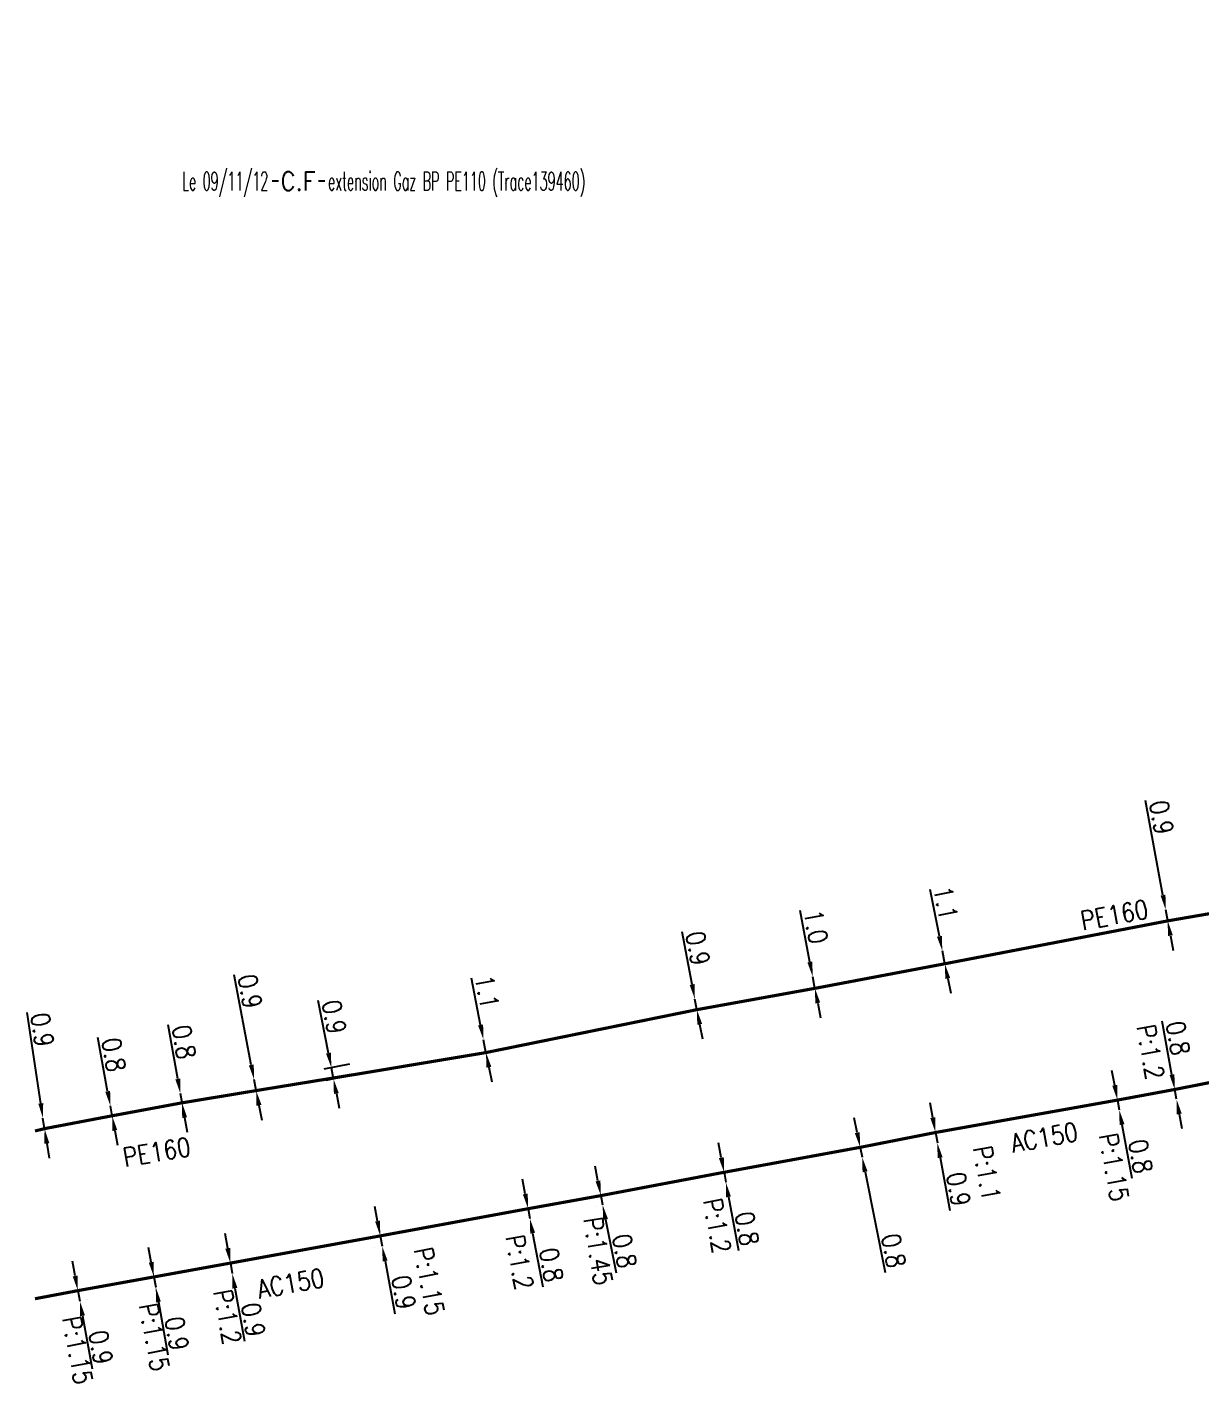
# Model space of a CAD drawing. Header units: millimetres. Extents: x 149996 to 151004, y 126998 to 128018.
# Drawn here: x 149999.4 to 150093.6, y 127891.4 to 128000.1 of the extents above; entities that cross this region are included whole.
import ezdxf
from ezdxf.enums import TextEntityAlignment as Align

# ---------------------------------------------------------------- set-up
doc = ezdxf.new("R2010")
doc.units = ezdxf.units.MM
doc.header["$PDMODE"] = 34
doc.linetypes.add('L_25_AP', pattern=[2000, 1000, 1000])
doc.linetypes.add('L_25_PE', pattern=[2000, 1000, 1000])
doc.layers.get('0').update_dxf_attribs({"linetype": 'CONTINUOUS'})
doc.layers.get('DEFPOINTS').update_dxf_attribs({"linetype": 'CONTINUOUS'})
doc.layers.add('L_150', color=1, linetype='CONTINUOUS')
doc.styles.get("Standard").update_dxf_attribs({"font": 'romans.shx', "width": 0.85})
doc.dimstyles.get("Standard").update_dxf_attribs({"dimtxt": 1.5, "dimasz": 1.2, "dimexe": 0.625, "dimexo": 0.625, "dimgap": 0.25, "dimtad": 1, "dimdec": 1, "dimzin": 0, "dimdsep": 46, "dimtxsty": 'Standard', "dimcen": -0.5, "dimadec": 0, "dimazin": 0, "dimtfac": 1, "dimtdec": 1, "dimtmove": 0, "dimatfit": 3, "dimfxl": 0, "dimtolj": 1, "dimtzin": 0, "dimarcsym": 0})

# ---------------------------------------------------------------- blocks, each defined once
blk = doc.blocks.new('GIS_MODF')
at = {"color": 0, "linetype": 'Continuous', "flags": 128}
for points in [[(-2.18, -0.01), (-1.68, -0.01)], [(1.52, -0.01), (2.02, -0.01)]]:
    blk.add_lwpolyline(points, dxfattribs=at)
at = {"color": 0, "linetype": 'Continuous', "width": 0.5}
blk.add_attdef('DATE', text='', height=1.5, dxfattribs=at).set_placement((-2.5, -0.8), align=Align.RIGHT)
at = {"color": 0, "linetype": 'Continuous', "width": 1.771291}
blk.add_attdef('USER', text='', height=1.5, dxfattribs=at).set_placement((-1.51, -0.8), (1.28, -0.8), align=Align.FIT)
at = {"color": 0, "linetype": 'Continuous', "width": 0.5}
blk.add_attdef('DESC', (2.29, -0.8), '', height=1.5, dxfattribs=at)
blk = doc.blocks.new('*D510')
at = {"layer": 'DEFPOINTS', "color": 0, "linetype": 'Continuous', "transparency": 16777216}
for p in [(150090.71, 127929.34), (150090.71, 127929.34), (150090.87, 127928.46)]:
    blk.add_point(p, dxfattribs=at)
at = {"layer": 'L_150', "color": 0, "linetype": 'Continuous', "lineweight": -2, "transparency": 16777216}
for p, q in [((150090.49, 127930.52), (150089.1, 127938.1)), ((150090.87, 127928.46), (150090.71, 127929.34)), ((150091.09, 127927.27), (150091.3, 127926.09))]:
    blk.add_line(p, q, dxfattribs=at)
at = {"layer": 'L_150', "color": 0, "linetype": 'Continuous', "transparency": 16777216}
for points in [[(150090.69, 127930.56), (150090.3, 127930.48), (150090.71, 127929.34)], [(150091.28, 127927.31), (150090.89, 127927.24), (150090.87, 127928.46)]]:
    blk.add_solid(points, dxfattribs=at)
at = {"layer": 'L_150', "color": 0, "linetype": 'Continuous', "transparency": 16777216, "insert": (150090.37, 127936.75), "char_height": 1.5, "attachment_point": 5, "rotation": 280.3883}
blk.add_mtext('\\A1;0.9', dxfattribs=at)
blk = doc.blocks.new('*D511')
at = {"layer": 'DEFPOINTS', "color": 0, "linetype": 'Continuous', "transparency": 16777216}
for p in [(150062.39, 127923.98), (150062.39, 127923.98), (150062.57, 127923.05)]:
    blk.add_point(p, dxfattribs=at)
at = {"layer": 'L_150', "color": 0, "linetype": 'Continuous', "lineweight": -2, "transparency": 16777216}
for p, q in [((150062.17, 127925.16), (150061.38, 127929.28)), ((150062.57, 127923.05), (150062.39, 127923.98)), ((150062.79, 127921.87), (150063.02, 127920.69))]:
    blk.add_line(p, q, dxfattribs=at)
at = {"layer": 'L_150', "color": 0, "linetype": 'Continuous', "transparency": 16777216}
for points in [[(150062.36, 127925.2), (150061.97, 127925.12), (150062.39, 127923.98)], [(150062.99, 127921.91), (150062.6, 127921.83), (150062.57, 127923.05)]]:
    blk.add_solid(points, dxfattribs=at)
at = {"layer": 'L_150', "color": 0, "linetype": 'Continuous', "transparency": 16777216, "insert": (150062.64, 127928), "char_height": 1.5, "attachment_point": 5, "rotation": 280.8008}
blk.add_mtext('\\A1;1.0', dxfattribs=at)
blk = doc.blocks.new('*D512')
at = {"layer": 'DEFPOINTS', "color": 0, "linetype": 'Continuous', "transparency": 16777216}
for p in [(150052.94, 127922.18), (150052.94, 127922.18), (150053.1, 127921.34)]:
    blk.add_point(p, dxfattribs=at)
at = {"layer": 'L_150', "color": 0, "linetype": 'Continuous', "lineweight": -2, "transparency": 16777216}
for p, q in [((150052.71, 127923.36), (150051.91, 127927.59)), ((150053.1, 127921.34), (150052.94, 127922.18)), ((150053.32, 127920.17), (150053.55, 127918.99))]:
    blk.add_line(p, q, dxfattribs=at)
at = {"layer": 'L_150', "color": 0, "linetype": 'Continuous', "transparency": 16777216}
for points in [[(150052.91, 127923.4), (150052.52, 127923.32), (150052.94, 127922.18)], [(150053.52, 127920.2), (150053.13, 127920.13), (150053.1, 127921.34)]]:
    blk.add_solid(points, dxfattribs=at)
at = {"layer": 'L_150', "color": 0, "linetype": 'Continuous', "transparency": 16777216, "insert": (150053.18, 127926.25), "char_height": 1.5, "attachment_point": 5, "rotation": 280.8008}
blk.add_mtext('\\A1;0.9', dxfattribs=at)
blk = doc.blocks.new('*D513')
at = {"layer": 'DEFPOINTS', "color": 0, "linetype": 'Continuous', "transparency": 16777216}
for p in [(150072.79, 127926.05), (150072.79, 127926.05), (150072.99, 127925.02)]:
    blk.add_point(p, dxfattribs=at)
at = {"layer": 'L_150', "color": 0, "linetype": 'Continuous', "lineweight": -2, "transparency": 16777216}
for p, q in [((150072.55, 127927.23), (150071.81, 127930.98)), ((150072.99, 127925.02), (150072.79, 127926.05)), ((150073.23, 127923.84), (150073.46, 127922.67))]:
    blk.add_line(p, q, dxfattribs=at)
at = {"layer": 'L_150', "color": 0, "linetype": 'Continuous', "transparency": 16777216}
for points in [[(150072.75, 127927.26), (150072.36, 127927.19), (150072.79, 127926.05)], [(150073.42, 127923.88), (150073.03, 127923.8), (150072.99, 127925.02)]]:
    blk.add_solid(points, dxfattribs=at)
at = {"layer": 'L_150', "color": 0, "linetype": 'Continuous', "transparency": 16777216, "insert": (150073.05, 127929.89), "char_height": 1.5, "attachment_point": 5, "rotation": 281.241}
blk.add_mtext('\\A1;1.1', dxfattribs=at)
blk = doc.blocks.new('*D514')
at = {"layer": 'DEFPOINTS', "color": 0, "linetype": 'Continuous', "transparency": 16777216}
for p in [(150035.98, 127918.93), (150035.98, 127918.93), (150036.18, 127917.9)]:
    blk.add_point(p, dxfattribs=at)
at = {"layer": 'L_150', "color": 0, "linetype": 'Continuous', "lineweight": -2, "transparency": 16777216}
for p, q in [((150035.75, 127920.11), (150035.02, 127923.86)), ((150036.18, 127917.9), (150035.98, 127918.93)), ((150036.41, 127916.72), (150036.64, 127915.55))]:
    blk.add_line(p, q, dxfattribs=at)
at = {"layer": 'L_150', "color": 0, "linetype": 'Continuous', "transparency": 16777216}
for points in [[(150035.95, 127920.15), (150035.55, 127920.07), (150035.98, 127918.93)], [(150036.61, 127916.76), (150036.22, 127916.69), (150036.18, 127917.9)]]:
    blk.add_solid(points, dxfattribs=at)
at = {"layer": 'L_150', "color": 0, "linetype": 'Continuous', "transparency": 16777216, "insert": (150036.25, 127922.77), "char_height": 1.5, "attachment_point": 5, "rotation": 281.0575}
blk.add_mtext('\\A1;1.1', dxfattribs=at)
blk = doc.blocks.new('*D515')
at = {"layer": 'DEFPOINTS', "color": 0, "linetype": 'Continuous', "transparency": 16777216}
for p in [(150023.78, 127916.68), (150025.84, 127917.08), (150026.01, 127916.2)]:
    blk.add_point(p, dxfattribs=at)
at = {"layer": 'L_150', "color": 0, "linetype": 'Continuous', "lineweight": -2, "transparency": 16777216}
for p, q in [((150023.54, 127917.85), (150022.72, 127922.08)), ((150025.23, 127916.96), (150023.16, 127916.56)), ((150023.95, 127915.79), (150023.78, 127916.68)), ((150025.4, 127916.08), (150023.33, 127915.67)), ((150024.18, 127914.62), (150024.41, 127913.44))]:
    blk.add_line(p, q, dxfattribs=at)
at = {"layer": 'L_150', "color": 0, "linetype": 'Continuous', "transparency": 16777216}
for points in [[(150023.74, 127917.89), (150023.35, 127917.82), (150023.78, 127916.68)], [(150024.37, 127914.65), (150023.98, 127914.58), (150023.95, 127915.79)]]:
    blk.add_solid(points, dxfattribs=at)
at = {"layer": 'L_150', "color": 0, "linetype": 'Continuous', "transparency": 16777216, "insert": (150024, 127920.75), "char_height": 1.5, "attachment_point": 5, "rotation": 281.0806}
blk.add_mtext('\\A1;0.9', dxfattribs=at)
blk = doc.blocks.new('*D516')
at = {"layer": 'DEFPOINTS', "color": 0, "linetype": 'Continuous', "transparency": 16777216}
for p in [(150017.58, 127915.73), (150017.58, 127915.73), (150017.74, 127914.85)]:
    blk.add_point(p, dxfattribs=at)
at = {"layer": 'L_150', "color": 0, "linetype": 'Continuous', "lineweight": -2, "transparency": 16777216}
for p, q in [((150017.35, 127916.91), (150015.98, 127924.14)), ((150017.74, 127914.85), (150017.58, 127915.73)), ((150017.97, 127913.67), (150018.19, 127912.49))]:
    blk.add_line(p, q, dxfattribs=at)
at = {"layer": 'L_150', "color": 0, "linetype": 'Continuous', "transparency": 16777216}
for points in [[(150017.55, 127916.95), (150017.16, 127916.87), (150017.58, 127915.73)], [(150018.17, 127913.71), (150017.77, 127913.63), (150017.74, 127914.85)]]:
    blk.add_solid(points, dxfattribs=at)
at = {"layer": 'L_150', "color": 0, "linetype": 'Continuous', "transparency": 16777216, "insert": (150017.25, 127922.8), "char_height": 1.5, "attachment_point": 5, "rotation": 280.7741}
blk.add_mtext('\\A1;0.9', dxfattribs=at)
blk = doc.blocks.new('*D553')
at = {"layer": 'DEFPOINTS', "color": 0, "linetype": 'Continuous', "transparency": 16777216}
for p in [(150091.43, 127914.94), (150091.58, 127914.16), (150091.58, 127914.16)]:
    blk.add_point(p, dxfattribs=at)
at = {"layer": 'L_150', "color": 0, "linetype": 'Continuous', "lineweight": -2, "transparency": 16777216}
for p, q in [((150091.21, 127916.12), (150090.42, 127920.42)), ((150091.58, 127914.16), (150091.43, 127914.94)), ((150091.79, 127912.98), (150092.01, 127911.8))]:
    blk.add_line(p, q, dxfattribs=at)
at = {"layer": 'L_150', "color": 0, "linetype": 'Continuous', "transparency": 16777216}
for points in [[(150091.41, 127916.16), (150091.02, 127916.09), (150091.43, 127914.94)], [(150091.99, 127913.01), (150091.6, 127912.94), (150091.58, 127914.16)]]:
    blk.add_solid(points, dxfattribs=at)
at = {"layer": 'L_150', "color": 0, "linetype": 'Continuous', "transparency": 16777216, "insert": (150091.69, 127919.05), "char_height": 1.5, "attachment_point": 5, "rotation": 280.5002}
blk.add_mtext('\\A1;0.8', dxfattribs=at)
blk = doc.blocks.new('*D554')
at = {"layer": 'DEFPOINTS', "color": 0, "linetype": 'Continuous', "transparency": 16777216}
for p in [(150086.84, 127914.09), (150086.98, 127913.31), (150086.98, 127913.31)]:
    blk.add_point(p, dxfattribs=at)
at = {"layer": 'L_150', "color": 0, "linetype": 'Continuous', "lineweight": -2, "transparency": 16777216}
for p, q in [((150086.62, 127915.27), (150086.4, 127916.45)), ((150086.84, 127914.09), (150086.98, 127913.31)), ((150087.2, 127912.13), (150088, 127907.83))]:
    blk.add_line(p, q, dxfattribs=at)
at = {"layer": 'L_150', "color": 0, "linetype": 'Continuous', "transparency": 16777216}
for points in [[(150086.82, 127915.31), (150086.42, 127915.24), (150086.84, 127914.09)], [(150087.4, 127912.16), (150087.01, 127912.09), (150086.98, 127913.31)]]:
    blk.add_solid(points, dxfattribs=at)
at = {"layer": 'L_150', "color": 0, "linetype": 'Continuous', "transparency": 16777216, "insert": (150088.69, 127909.57), "char_height": 1.5, "attachment_point": 5, "rotation": 280.5002}
blk.add_mtext('\\A1;0.8', dxfattribs=at)
blk = doc.blocks.new('*D555')
at = {"layer": 'DEFPOINTS', "color": 0, "linetype": 'Continuous', "transparency": 16777216}
for p in [(150072.24, 127911.49), (150072.39, 127910.66), (150072.39, 127910.66)]:
    blk.add_point(p, dxfattribs=at)
at = {"layer": 'L_150', "color": 0, "linetype": 'Continuous', "lineweight": -2, "transparency": 16777216}
for p, q in [((150072.03, 127912.67), (150071.81, 127913.86)), ((150072.24, 127911.49), (150072.39, 127910.66)), ((150072.61, 127909.48), (150073.38, 127905.24))]:
    blk.add_line(p, q, dxfattribs=at)
at = {"layer": 'L_150', "color": 0, "linetype": 'Continuous', "transparency": 16777216}
for points in [[(150072.22, 127912.71), (150071.83, 127912.64), (150072.24, 127911.49)], [(150072.81, 127909.51), (150072.41, 127909.44), (150072.39, 127910.66)]]:
    blk.add_solid(points, dxfattribs=at)
at = {"layer": 'L_150', "color": 0, "linetype": 'Continuous', "transparency": 16777216, "insert": (150074.08, 127906.94), "char_height": 1.5, "attachment_point": 5, "rotation": 280.2889}
blk.add_mtext('\\A1;0.9', dxfattribs=at)
blk = doc.blocks.new('*D556')
at = {"layer": 'DEFPOINTS', "color": 0, "linetype": 'Continuous', "transparency": 16777216}
for p in [(150066.2, 127910.3), (150066.36, 127909.52), (150066.36, 127909.52)]:
    blk.add_point(p, dxfattribs=at)
at = {"layer": 'L_150', "color": 0, "linetype": 'Continuous', "lineweight": -2, "transparency": 16777216}
for p, q in [((150065.96, 127911.48), (150065.73, 127912.66)), ((150066.2, 127910.3), (150066.36, 127909.52)), ((150066.59, 127908.34), (150068.21, 127900.26))]:
    blk.add_line(p, q, dxfattribs=at)
at = {"layer": 'L_150', "color": 0, "linetype": 'Continuous', "transparency": 16777216}
for points in [[(150066.16, 127911.52), (150065.77, 127911.44), (150066.2, 127910.3)], [(150066.79, 127908.38), (150066.39, 127908.3), (150066.36, 127909.52)]]:
    blk.add_solid(points, dxfattribs=at)
at = {"layer": 'L_150', "color": 0, "linetype": 'Continuous', "transparency": 16777216, "insert": (150068.88, 127902.01), "char_height": 1.5, "attachment_point": 5, "rotation": 281.2969}
blk.add_mtext('\\A1;0.8', dxfattribs=at)
blk = doc.blocks.new('*D557')
at = {"layer": 'DEFPOINTS', "color": 0, "linetype": 'Continuous', "transparency": 16777216}
for p in [(150055.28, 127908.3), (150055.42, 127907.51), (150055.42, 127907.51)]:
    blk.add_point(p, dxfattribs=at)
at = {"layer": 'L_150', "color": 0, "linetype": 'Continuous', "lineweight": -2, "transparency": 16777216}
for p, q in [((150055.06, 127909.48), (150054.84, 127910.66)), ((150055.28, 127908.3), (150055.42, 127907.51)), ((150055.64, 127906.33), (150056.43, 127902.03))]:
    blk.add_line(p, q, dxfattribs=at)
at = {"layer": 'L_150', "color": 0, "linetype": 'Continuous', "transparency": 16777216}
for points in [[(150055.26, 127909.51), (150054.86, 127909.44), (150055.28, 127908.3)], [(150055.83, 127906.37), (150055.44, 127906.29), (150055.42, 127907.51)]]:
    blk.add_solid(points, dxfattribs=at)
at = {"layer": 'L_150', "color": 0, "linetype": 'Continuous', "transparency": 16777216, "insert": (150057.12, 127903.77), "char_height": 1.5, "attachment_point": 5, "rotation": 280.4116}
blk.add_mtext('\\A1;0.8', dxfattribs=at)
blk = doc.blocks.new('*D558')
at = {"layer": 'DEFPOINTS', "color": 0, "linetype": 'Continuous', "transparency": 16777216}
for p in [(150045.4, 127906.43), (150045.54, 127905.69), (150045.54, 127905.69)]:
    blk.add_point(p, dxfattribs=at)
at = {"layer": 'L_150', "color": 0, "linetype": 'Continuous', "lineweight": -2, "transparency": 16777216}
for p, q in [((150045.16, 127907.61), (150044.93, 127908.78)), ((150044.78, 127906.31), (150044.78, 127906.31)), ((150044.93, 127905.57), (150044.93, 127905.57)), ((150045.4, 127906.43), (150045.54, 127905.69)), ((150045.77, 127904.52), (150046.62, 127900.23))]:
    blk.add_line(p, q, dxfattribs=at)
at = {"layer": 'L_150', "color": 0, "linetype": 'Continuous', "transparency": 16777216}
for points in [[(150045.36, 127907.65), (150044.97, 127907.57), (150045.4, 127906.43)], [(150045.97, 127904.55), (150045.58, 127904.48), (150045.54, 127905.69)]]:
    blk.add_solid(points, dxfattribs=at)
at = {"layer": 'L_150', "color": 0, "linetype": 'Continuous', "transparency": 16777216, "insert": (150047.29, 127901.98), "char_height": 1.5, "attachment_point": 5, "rotation": 281.1273}
blk.add_mtext('\\A1;0.8', dxfattribs=at)
blk = doc.blocks.new('*D559')
at = {"layer": 'DEFPOINTS', "color": 0, "linetype": 'Continuous', "transparency": 16777216}
for p in [(150039.56, 127905.38), (150039.7, 127904.6), (150039.7, 127904.6)]:
    blk.add_point(p, dxfattribs=at)
at = {"layer": 'L_150', "color": 0, "linetype": 'Continuous', "lineweight": -2, "transparency": 16777216}
for p, q in [((150039.33, 127906.56), (150039.11, 127907.74)), ((150039.56, 127905.38), (150039.7, 127904.6)), ((150040.17, 127905.5), (150040.17, 127905.5)), ((150040.32, 127904.71), (150040.32, 127904.71)), ((150039.92, 127903.42), (150040.73, 127899.12))]:
    blk.add_line(p, q, dxfattribs=at)
at = {"layer": 'L_150', "color": 0, "linetype": 'Continuous', "transparency": 16777216}
for points in [[(150039.53, 127906.6), (150039.14, 127906.53), (150039.56, 127905.38)], [(150040.12, 127903.46), (150039.73, 127903.38), (150039.7, 127904.6)]]:
    blk.add_solid(points, dxfattribs=at)
at = {"layer": 'L_150', "color": 0, "linetype": 'Continuous', "transparency": 16777216, "insert": (150041.42, 127900.87), "char_height": 1.5, "attachment_point": 5, "rotation": 280.6277}
blk.add_mtext('\\A1;0.8', dxfattribs=at)
blk = doc.blocks.new('*D560')
at = {"layer": 'DEFPOINTS', "color": 0, "linetype": 'Continuous', "transparency": 16777216}
for p in [(150027.7, 127903.2), (150027.86, 127902.37), (150027.86, 127902.37)]:
    blk.add_point(p, dxfattribs=at)
at = {"layer": 'L_150', "color": 0, "linetype": 'Continuous', "lineweight": -2, "transparency": 16777216}
for p, q in [((150027.48, 127904.38), (150027.26, 127905.56)), ((150027.09, 127903.09), (150027.09, 127903.09)), ((150027.7, 127903.2), (150027.86, 127902.37)), ((150027.25, 127902.25), (150027.25, 127902.25)), ((150028.08, 127901.19), (150028.88, 127896.95))]:
    blk.add_line(p, q, dxfattribs=at)
at = {"layer": 'L_150', "color": 0, "linetype": 'Continuous', "transparency": 16777216}
for points in [[(150027.68, 127904.42), (150027.29, 127904.35), (150027.7, 127903.2)], [(150028.28, 127901.23), (150027.89, 127901.15), (150027.86, 127902.37)]]:
    blk.add_solid(points, dxfattribs=at)
at = {"layer": 'L_150', "color": 0, "linetype": 'Continuous', "transparency": 16777216, "insert": (150029.58, 127898.67), "char_height": 1.5, "attachment_point": 5, "rotation": 280.6588}
blk.add_mtext('\\A1;0.9', dxfattribs=at)
blk = doc.blocks.new('*D570')
at = {"layer": 'DEFPOINTS', "color": 0, "linetype": 'Continuous', "transparency": 16777216}
for p in [(150000.64, 127912.64), (150000.64, 127912.64), (150000.77, 127911.8)]:
    blk.add_point(p, dxfattribs=at)
at = {"layer": 'L_150', "color": 0, "linetype": 'Continuous', "lineweight": -2, "transparency": 16777216}
for p, q in [((150000.47, 127913.82), (149999.37, 127921.11)), ((150000.77, 127911.8), (150000.64, 127912.64)), ((150000.95, 127910.61), (150001.13, 127909.42))]:
    blk.add_line(p, q, dxfattribs=at)
at = {"layer": 'L_150', "color": 0, "linetype": 'Continuous', "transparency": 16777216}
for points in [[(150000.66, 127913.85), (150000.27, 127913.79), (150000.64, 127912.64)], [(150001.15, 127910.64), (150000.75, 127910.58), (150000.77, 127911.8)]]:
    blk.add_solid(points, dxfattribs=at)
at = {"layer": 'L_150', "color": 0, "linetype": 'Continuous', "transparency": 16777216, "insert": (150000.59, 127919.72), "char_height": 1.5, "attachment_point": 5, "rotation": 278.5654}
blk.add_mtext('\\A1;0.9', dxfattribs=at)
blk = doc.blocks.new('*D571')
at = {"layer": 'DEFPOINTS', "color": 0, "linetype": 'Continuous', "transparency": 16777216}
for p in [(150006.05, 127913.62), (150006.05, 127913.62), (150006.19, 127912.83)]:
    blk.add_point(p, dxfattribs=at)
at = {"layer": 'L_150', "color": 0, "linetype": 'Continuous', "lineweight": -2, "transparency": 16777216}
for p, q in [((150005.83, 127914.8), (150005.05, 127919.1)), ((150006.19, 127912.83), (150006.05, 127913.62)), ((150006.66, 127913.73), (150006.66, 127913.73)), ((150006.81, 127912.94), (150006.81, 127912.94)), ((150006.4, 127911.65), (150006.62, 127910.47))]:
    blk.add_line(p, q, dxfattribs=at)
at = {"layer": 'L_150', "color": 0, "linetype": 'Continuous', "transparency": 16777216}
for points in [[(150006.03, 127914.83), (150005.64, 127914.76), (150006.05, 127913.62)], [(150006.6, 127911.69), (150006.21, 127911.61), (150006.19, 127912.83)]]:
    blk.add_solid(points, dxfattribs=at)
at = {"layer": 'L_150', "color": 0, "linetype": 'Continuous', "transparency": 16777216, "insert": (150006.32, 127917.72), "char_height": 1.5, "attachment_point": 5, "rotation": 280.2795}
blk.add_mtext('\\A1;0.8', dxfattribs=at)
blk = doc.blocks.new('*D572')
at = {"layer": 'DEFPOINTS', "color": 0, "linetype": 'Continuous', "transparency": 16777216}
for p in [(150011.67, 127914.61), (150011.67, 127914.61), (150011.8, 127913.87)]:
    blk.add_point(p, dxfattribs=at)
at = {"layer": 'L_150', "color": 0, "linetype": 'Continuous', "lineweight": -2, "transparency": 16777216}
for p, q in [((150011.46, 127915.79), (150010.69, 127920.12)), ((150011.8, 127913.87), (150011.67, 127914.61)), ((150012, 127912.69), (150012.21, 127911.51))]:
    blk.add_line(p, q, dxfattribs=at)
at = {"layer": 'L_150', "color": 0, "linetype": 'Continuous', "transparency": 16777216}
for points in [[(150011.65, 127915.82), (150011.26, 127915.75), (150011.67, 127914.61)], [(150012.2, 127912.72), (150011.81, 127912.65), (150011.8, 127913.87)]]:
    blk.add_solid(points, dxfattribs=at)
at = {"layer": 'L_150', "color": 0, "linetype": 'Continuous', "transparency": 16777216, "insert": (150011.95, 127918.74), "char_height": 1.5, "attachment_point": 5, "rotation": 279.995}
blk.add_mtext('\\A1;0.8', dxfattribs=at)
blk = doc.blocks.new('*D573')
at = {"layer": 'DEFPOINTS', "color": 0, "linetype": 'Continuous', "transparency": 16777216}
for p in [(150015.68, 127901.02), (150015.83, 127900.18), (150015.83, 127900.18)]:
    blk.add_point(p, dxfattribs=at)
at = {"layer": 'L_150', "color": 0, "linetype": 'Continuous', "lineweight": -2, "transparency": 16777216}
for p, q in [((150015.46, 127902.2), (150015.25, 127903.38)), ((150015.68, 127901.02), (150015.83, 127900.18)), ((150016.04, 127899), (150016.8, 127894.76))]:
    blk.add_line(p, q, dxfattribs=at)
at = {"layer": 'L_150', "color": 0, "linetype": 'Continuous', "transparency": 16777216}
for points in [[(150015.66, 127902.24), (150015.27, 127902.16), (150015.68, 127901.02)], [(150016.24, 127899.04), (150015.84, 127898.97), (150015.83, 127900.18)]]:
    blk.add_solid(points, dxfattribs=at)
at = {"layer": 'L_150', "color": 0, "linetype": 'Continuous', "transparency": 16777216, "insert": (150017.51, 127896.47), "char_height": 1.5, "attachment_point": 5, "rotation": 280.2144}
blk.add_mtext('\\A1;0.9', dxfattribs=at)
blk = doc.blocks.new('*D574')
at = {"layer": 'DEFPOINTS', "color": 0, "linetype": 'Continuous', "transparency": 16777216}
for p in [(150009.54, 127899.91), (150009.69, 127899.08), (150009.69, 127899.08)]:
    blk.add_point(p, dxfattribs=at)
at = {"layer": 'L_150', "color": 0, "linetype": 'Continuous', "lineweight": -2, "transparency": 16777216}
for p, q in [((150009.33, 127901.09), (150009.11, 127902.27)), ((150009.54, 127899.91), (150009.69, 127899.08)), ((150009.9, 127897.9), (150010.67, 127893.65))]:
    blk.add_line(p, q, dxfattribs=at)
at = {"layer": 'L_150', "color": 0, "linetype": 'Continuous', "transparency": 16777216}
for points in [[(150009.52, 127901.13), (150009.13, 127901.06), (150009.54, 127899.91)], [(150010.1, 127897.93), (150009.71, 127897.86), (150009.69, 127899.08)]]:
    blk.add_solid(points, dxfattribs=at)
at = {"layer": 'L_150', "color": 0, "linetype": 'Continuous', "transparency": 16777216, "insert": (150011.38, 127895.36), "char_height": 1.5, "attachment_point": 5, "rotation": 280.2144}
blk.add_mtext('\\A1;0.9', dxfattribs=at)
blk = doc.blocks.new('*D575')
at = {"layer": 'DEFPOINTS', "color": 0, "linetype": 'Continuous', "transparency": 16777216}
for p in [(150003.44, 127898.81), (150003.6, 127897.97), (150003.6, 127897.97)]:
    blk.add_point(p, dxfattribs=at)
at = {"layer": 'L_150', "color": 0, "linetype": 'Continuous', "lineweight": -2, "transparency": 16777216}
for p, q in [((150003.23, 127899.99), (150003.02, 127901.17)), ((150003.44, 127898.81), (150003.6, 127897.97)), ((150004.06, 127898.92), (150004.06, 127898.92)), ((150004.21, 127898.08), (150004.21, 127898.08)), ((150003.81, 127896.79), (150004.58, 127892.55))]:
    blk.add_line(p, q, dxfattribs=at)
at = {"layer": 'L_150', "color": 0, "linetype": 'Continuous', "transparency": 16777216}
for points in [[(150003.43, 127900.02), (150003.03, 127899.95), (150003.44, 127898.81)], [(150004.01, 127896.83), (150003.61, 127896.75), (150003.6, 127897.97)]]:
    blk.add_solid(points, dxfattribs=at)
at = {"layer": 'L_150', "color": 0, "linetype": 'Continuous', "transparency": 16777216, "insert": (150005.28, 127894.26), "char_height": 1.5, "attachment_point": 5, "rotation": 280.2767}
blk.add_mtext('\\A1;0.9', dxfattribs=at)

msp = doc.modelspace()

# ---------------------------------------------------------------- linework, layer by layer
at = {"layer": 'L_150', "linetype": 'L_25_AP', "const_width": 0.25, "flags": 128}
msp.add_lwpolyline([(150000, 127898.16), (150003.44, 127898.81), (150009.54, 127899.91), (150015.68, 127901.02), (150027.7, 127903.2), (150039.56, 127905.38), (150045.4, 127906.43), (150055.28, 127908.3), (150066.2, 127910.3), (150072.24, 127911.49), (150086.84, 127914.09), (150091.43, 127914.94), (150099.96, 127916.62), (150102.62, 127917.13), (150109.63, 127918.49), (150111.4, 127918.79), (150116.11, 127919.6), (150122.33, 127920.8), (150133.21, 127922.8), (150144.12, 127924.81), (150157.45, 127927.27), (150166.59, 127929.63), (150178.17, 127932.45), (150192.73, 127936.67), (150203.8, 127941.57), (150209.1, 127944.15), (150219.72, 127950.4), (150225.39, 127953.74), (150233.24, 127958.24), (150237.37, 127960.89), (150247.82, 127967.37), (150249.35, 127968.32), (150256.35, 127972.68), (150265.27, 127978.26), (150277.98, 127986.21), (150284.1, 127989.74), (150293.51, 127995.69), (150300.7, 128000)], dxfattribs=at)
at = {"layer": 'L_150', "linetype": 'L_25_PE', "const_width": 0.25, "flags": 128}
msp.add_lwpolyline([(150000, 127911.61), (150000.77, 127911.8), (150006.19, 127912.83), (150011.8, 127913.87), (150017.74, 127914.85), (150026.01, 127916.2), (150036.18, 127917.9), (150053.1, 127921.34), (150062.57, 127923.05), (150072.99, 127925.02), (150090.87, 127928.46), (150095.45, 127929.25), (150102.44, 127930.37), (150104.96, 127931.04), (150107.22, 127931.45), (150114.62, 127933.22)], dxfattribs=at)

# ---------------------------------------------------------------- block references
at = {"layer": 'L_150', "linetype": 'Continuous'}
ref = msp.add_blockref('GIS_MODF', (150021.22, 127987.82), dxfattribs=at)
ref.add_attrib('DATE', 'Le 09/11/12', dxfattribs={"layer": '0', "color": 0, "linetype": 'Continuous', "height": 1.5, "width": 0.5}).set_placement((150018.72, 127987.02), align=Align.RIGHT)
ref.add_attrib('USER', 'C.F', dxfattribs={"layer": '0', "color": 0, "linetype": 'Continuous', "height": 1.5, "width": 0.811842}).set_placement((150019.71, 127987.02), (150022.5, 127987.02), align=Align.FIT)
ref.add_attrib('DESC', 'extension Gaz BP PE110 (Trace139460)', (150023.51, 127987.02), dxfattribs={"layer": '0', "color": 0, "linetype": 'Continuous', "height": 1.5, "width": 0.5})

# ---------------------------------------------------------------- texts
at = {"layer": 'L_150', "linetype": 'Continuous', "width": 0.85}
msp.add_text('PE160', height=1.5, rotation=9.4594, dxfattribs=at).set_placement((150009.77, 127909.93), align=Align.MIDDLE)
for s, p in [('P:1.2', (150014.29, 127898.74)), ('P:1.15', (150008.32, 127897.65)), ('P:1.15', (150002.17, 127896.6))]:
    msp.add_text(s, height=1.5, rotation=280.5571, dxfattribs=at).set_placement(p)
at = {"layer": 'L_150', "linetype": 'Continuous', "char_height": 1.5, "attachment_point": 1}
for s, insert, rotation in [('\\A1;PE160', (150083.77, 127929.19), 10.4111), ('\\A1;P:1.2', (150089.83, 127920.26), 280.2889), ('\\A1;AC150', (150078.18, 127911.35), 10.4111), ('\\A1;P:1.15', (150086.8, 127911.54), 280.2889), ('\\A1;P:1.1', (150076.71, 127910.53), 280.2889), ('\\A1;P:1.2', (150055.06, 127906.32), 280.4116), ('\\A1;P:1.45', (150045.48, 127904.82), 279.239), ('\\A1;P:1.2', (150039.2, 127903.4), 280.6277), ('\\A1;P:1.15', (150031.86, 127902.4), 280.6588), ('\\A1;AC150', (150017.72, 127899.64), 10.4111)]:
    msp.add_mtext(s, dxfattribs=dict(at, insert=insert, rotation=rotation))

# ---------------------------------------------------------------- dimensions: what is measured, and where the dimension line sits
at = {"layer": 'L_150', "linetype": 'Continuous'}
for base, p1, p2, angle, picture, middle in [((150090.71, 127929.34), (150090.87, 127928.46), (150090.71, 127929.34), 280.3883, '*D510', (150089.38, 127936.57)), ((150072.79, 127926.05), (150072.99, 127925.02), (150072.79, 127926.05), 281.241, '*D513', (150072.06, 127929.69)), ((150062.39, 127923.98), (150062.57, 127923.05), (150062.39, 127923.98), 280.8008, '*D511', (150061.66, 127927.81)), ((150052.94, 127922.18), (150053.1, 127921.34), (150052.94, 127922.18), 280.8008, '*D512', (150052.2, 127926.06)), ((150017.58, 127915.73), (150017.74, 127914.85), (150017.58, 127915.73), 280.7741, '*D516', (150016.27, 127922.61)), ((150035.98, 127918.93), (150036.18, 127917.9), (150035.98, 127918.93), 281.0575, '*D514', (150035.27, 127922.58)), ((150023.78, 127916.68), (150026.01, 127916.2), (150025.84, 127917.08), 281.0806, '*D515', (150023.01, 127920.56)), ((150000.6444, 127912.6377), (150000.771, 127911.7972), (150000.6444, 127912.6377), 278.5654, '*D570', (149999.6005, 127919.5685)), ((150011.666, 127914.6078), (150011.7962, 127913.8692), (150011.666, 127914.6078), 279.995, '*D572', (150010.969, 127918.5629)), ((150091.58, 127914.16), (150091.43, 127914.94), (150091.58, 127914.16), 100.5002, '*D553', (150090.7, 127918.86)), ((150006.05, 127913.62), (150006.19, 127912.83), (150006.05, 127913.62), 280.2795, '*D571', (150005.34, 127917.54)), ((150086.98, 127913.31), (150086.84, 127914.09), (150086.98, 127913.31), 100.5002, '*D554', (150087.71, 127909.39)), ((150072.394, 127910.6578), (150072.24218, 127911.494132), (150072.394, 127910.6578), 100.28888, '*D555', (150073.100471, 127906.766046)), ((150066.36, 127909.52), (150066.2, 127910.3), (150066.36, 127909.52), 101.2969, '*D556', (150067.89, 127901.82)), ((150055.42, 127907.51), (150055.28, 127908.3), (150055.42, 127907.51), 100.4116, '*D557', (150056.14, 127903.59)), ((150039.7, 127904.6), (150039.56, 127905.38), (150039.7, 127904.6), 100.6277, '*D559', (150040.44, 127900.68)), ((150045.54, 127905.69), (150045.4, 127906.43), (150045.54, 127905.69), 101.1273, '*D558', (150046.31, 127901.78)), ((150027.861, 127902.3694), (150027.7038, 127903.2047), (150027.861, 127902.3694), 100.6588, '*D560', (150028.5926, 127898.4823)), ((150015.83, 127900.18), (150015.68, 127901.02), (150015.83, 127900.18), 100.2144, '*D573', (150016.53, 127896.29)), ((150009.6897, 127899.0763), (150009.539, 127899.9128), (150009.6897, 127899.0763), 100.2144, '*D574', (150010.3911, 127895.1836)), ((150003.5952, 127897.9713), (150003.44356, 127898.80766), (150003.5952, 127897.9713), 100.27672, '*D575', (150004.30085, 127894.0794))]:
    dim = msp.add_linear_dim(base=base, p1=p1, p2=p2, angle=angle, dimstyle='Standard', dxfattribs=at)
    dim.commit()
    dim.dimension.update_dxf_attribs({"geometry": picture, "text_midpoint": middle, "dimtype": 160})

doc.saveas('drawing.dxf')
